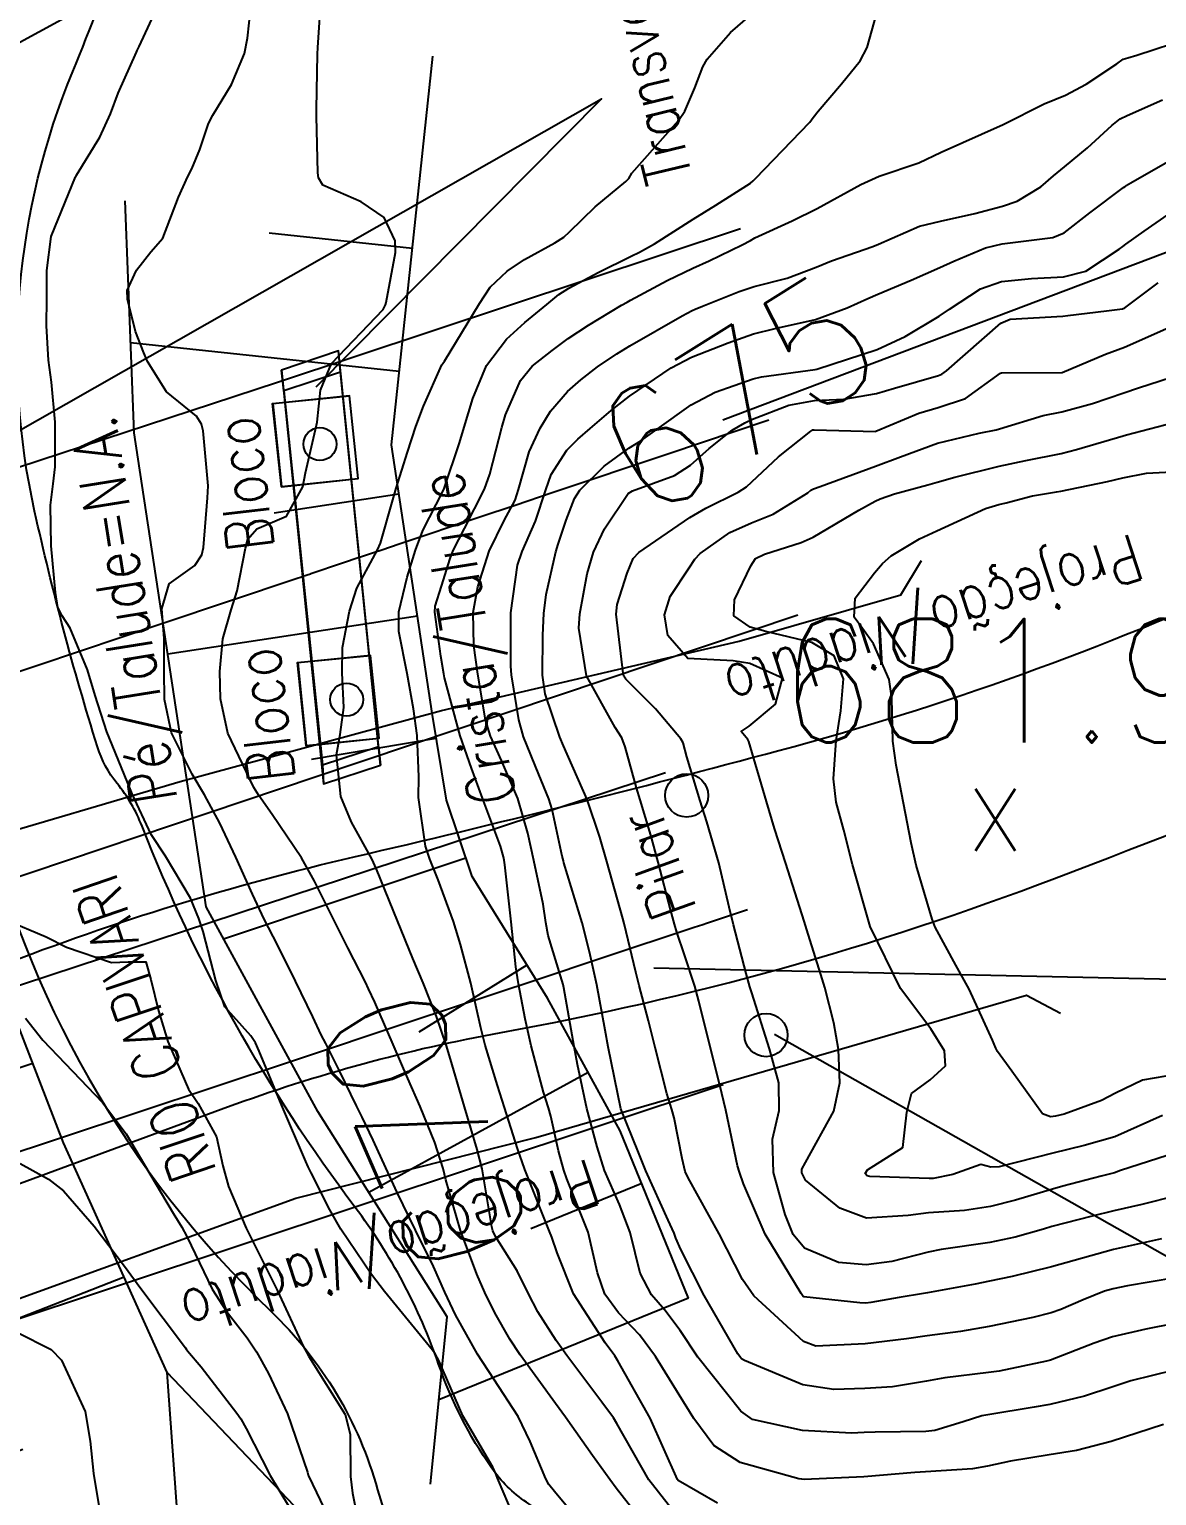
# Model space of a CAD drawing. Header units: metres. Extents: x 298520 to 308411, y 7433745 to 7450750.
# Drawn here: x 300386.67 to 300423.16, y 7445191.96 to 7445239.41 of the extents above; entities that cross this region are included whole.
import ezdxf
from ezdxf.enums import TextEntityAlignment as Align

# ---------------------------------------------------------------- set-up
doc = ezdxf.new("R2010")
doc.units = ezdxf.units.M
doc.header["$LTSCALE"] = 10
for name, pattern in [('CONTINUO', [0]), ('TRACEJADO', [8.7, 8, -0.7]), ('TRACO-PONTO', [9.4, 8, -0.7, 0, -0.7])]:
    doc.linetypes.add(name, pattern=pattern)
for name, color, linetype in [('ALINHAMENTO_SEÇÃO', 45, 'CONTINUO'), ('BLOCO', 45, 'Continuous'), ('BORDO', 45, 'CONTINUO'), ('Cotas', 45, 'Continuous'), ('Curvas de Nivel 1m', 11, 'Continuous'), ('Curvas de Nivel 5m', 15, 'Continuous'), ('H_TALUDE', 45, 'Continuous'), ('Hidrografia', 140, 'Continuous'), ('PILAR', 45, 'Continuous'), ('Pontes e viadutos', 190, 'Continuous'), ('Pontos Cotados', 45, 'Continuous'), ('TALUDE', 45, 'Continuous'), ('TEXTO', 45, 'Continuous'), ('VIADUTO', 190, 'Continuous'), ('Vias Primárias', 230, 'Continuous'), ('VIGA', 190, 'Continuous')]:
    doc.layers.add(name, color=color, linetype=linetype)
doc.styles.add('ROMANS', font='romans', dxfattribs={"height": 0.2})
doc.styles.add('Style-STANDARD', font='STANDARD.shx')

# ---------------------------------------------------------------- blocks, each defined once
blk = doc.blocks.new('ELVTXT_43')
at = {"layer": 'Pontos Cotados', "linetype": 'Continuous', "style": 'Style-STANDARD'}
for s, height, p in [('681.9', 4, (0, 4)), ('x', 3, (0, 0))]:
    blk.add_text(s, height=height, dxfattribs=at).set_placement(p, align=Align.MIDDLE_CENTER)
blk = doc.blocks.new('79399A7DFB6049C118D10C')
at = {"layer": 'H_TALUDE', "color": 32, "linetype": 'CONTINUO', "flags": 128}
for points in [[(-11.05, 38.312), (-1.903, 40.379)], [(-10.168, 34.41), (-5.636, 35.435)], [(-9.287, 30.509), (-0.177, 32.568)], [(-8.384, 26.612), (-3.804, 27.675)], [(-7.48, 22.716), (1.68, 24.841)], [(-6.339, 18.886), (-1.797, 20.41)], [(-5.067, 15.094), (4.191, 18.2)], [(-3.762, 11.313), (0.869, 13.123)], [(-2.306, 7.588), (7.146, 11.28)], [(-0.851, 3.862), (3.867, 5.705)], [(0, 0), (9.098, 0.639)]]:
    blk.add_lwpolyline(points, dxfattribs=at)
blk = doc.blocks.new('5FA3923E751E45C218D10C')
at = {"layer": 'H_TALUDE', "color": 32, "linetype": 'CONTINUO', "flags": 128}
for points in [[(-8.931, 33.962), (-13.569, 34.457)], [(-9.356, 29.984), (-18.051, 30.913)], [(-9.369, 26.016), (-13.411, 25.404)], [(-8.771, 22.061), (-16.852, 20.838)], [(-8.16, 18.108), (-12.197, 17.433)], [(-7.199, 14.238), (-15.042, 11.619)], [(-5.224, 10.776), (-8.722, 8.608)], [(-3.244, 7.302), (-10.343, 3.413)], [(-1.511, 3.703), (-5.096, 2.241)], [(0, 0), (-8.075, -3.295)]]:
    blk.add_lwpolyline(points, dxfattribs=at)

msp = doc.modelspace()

# ---------------------------------------------------------------- linework, layer by layer
at = {"layer": 'ALINHAMENTO_SEÇÃO', "color": 1, "linetype": 'TRACO-PONTO', "flags": 128}
for points in [[(300340.367, 7445203.278), (300340.866, 7445203.445), (300347.684, 7445205.72), (300349.906, 7445206.461), (300354.816, 7445208.1), (300357.841, 7445209.109), (300358.17, 7445209.219), (300358.191, 7445209.226), (300360.001, 7445209.829), (300360.036, 7445209.841), (300361.683, 7445210.39), (300364.933, 7445211.473), (300366.318, 7445211.934), (300366.89, 7445212.125), (300367.655, 7445212.38), (300368.42, 7445212.635), (300370.906, 7445213.464), (300371.671, 7445213.719), (300372.436, 7445213.974), (300372.971, 7445214.152), (300373.895, 7445214.46), (300374.165, 7445214.55), (300376.774, 7445215.422), (300377.204, 7445215.566), (300377.731, 7445215.742), (300377.741, 7445215.746), (300378.083, 7445215.861), (300378.129, 7445215.876), (300379.018, 7445216.174), (300379.027, 7445216.177), (300379.583, 7445216.364), (300379.601, 7445216.37), (300380.076, 7445216.529), (300380.513, 7445216.676), (300380.553, 7445216.689), (300381.056, 7445216.858), (300381.109, 7445216.876), (300383.123, 7445217.551), (300390.999, 7445220.193), (300395.31, 7445221.64), (300395.514, 7445221.708), (300395.528, 7445221.713), (300395.772, 7445221.795), (300395.783, 7445221.798), (300396.804, 7445222.141), (300397.35, 7445222.324), (300397.357, 7445222.326), (300397.814, 7445222.48), (300398.086, 7445222.571), (300398.641, 7445222.757), (300398.866, 7445222.833), (300401.06, 7445223.569), (300401.253, 7445223.633), (300402.393, 7445224.016), (300403.593, 7445224.418), (300407.367, 7445225.685), (300410.607, 7445226.771)], [(300338.131, 7445187.051), (300342.386, 7445188.467), (300349.222, 7445190.742), (300351.524, 7445191.508), (300355.46, 7445192.817), (300355.798, 7445192.93), (300355.85, 7445192.947), (300356.606, 7445193.199), (300356.636, 7445193.209), (300356.81, 7445193.267), (300357.37, 7445193.453), (300358.92, 7445193.969), (300363.187, 7445195.39), (300364.371, 7445195.785), (300368.11, 7445197.03), (300369.387, 7445197.455), (300369.957, 7445197.645), (300370.72, 7445197.899), (300371.484, 7445198.153), (300373.996, 7445198.99), (300374.759, 7445199.244), (300375.523, 7445199.499), (300376.145, 7445199.706), (300376.619, 7445199.864), (300378.335, 7445200.435), (300380.645, 7445201.204), (300381.002, 7445201.322), (300381.368, 7445201.444), (300381.412, 7445201.459), (300382.011, 7445201.658), (300382.055, 7445201.672), (300382.32, 7445201.76), (300387.714, 7445203.552), (300395.12, 7445206.011), (300399.03, 7445207.31), (300403.074, 7445208.653), (300405.234, 7445209.37), (300408.186, 7445210.351), (300408.472, 7445210.446), (300408.583, 7445210.482), (300409.91, 7445210.923)]]:
    msp.add_lwpolyline(points, dxfattribs=at)
at = {"layer": 'BLOCO', "color": 4, "linetype": 'CONTINUO'}
for points in [[(300394.543, 7445227.305, 670.265), (300397.031, 7445227.555, 671.259)], [(300394.839, 7445224.613, 671.248), (300394.829, 7445224.603, 670.269), (300394.543, 7445227.305, 670.265), (300394.557, 7445227.294, 671.253)], [(300394.829, 7445224.603, 670.269), (300397.314, 7445224.874, 671.248)], [(300395.35, 7445218.916, 670.252), (300397.718, 7445219.148, 671.246)], [(300395.636, 7445216.234, 671.242), (300395.628, 7445216.223, 670.259), (300395.35, 7445218.916, 670.252), (300395.361, 7445218.906, 671.247)], [(300395.628, 7445216.223, 670.259), (300397.993, 7445216.476, 671.242)]]:
    msp.add_polyline3d(points, dxfattribs=at)
for points in [[(300394.557, 7445227.294, 671.253), (300394.839, 7445224.613, 671.248), (300397.314, 7445224.874, 671.248), (300397.031, 7445227.555, 671.259)], [(300395.636, 7445216.234, 671.242), (300397.993, 7445216.476, 671.242), (300397.718, 7445219.148, 671.246), (300395.361, 7445218.906, 671.247)]]:
    msp.add_polyline3d(points, close=True, dxfattribs=at)
at = {"layer": 'BORDO', "color": 3, "linetype": 'CONTINUO'}
msp.add_polyline3d([(300398.046, 7445188.688, 668.532), (300391.129, 7445195.949, 668.228), (300387.783, 7445203.374, 668.101), (300384.361, 7445212.21, 668.062), (300382.72, 7445219.293, 667.868), (300381.985, 7445221.773, 667.972), (300379.935, 7445231.828, 667.652)], dxfattribs=at)
at = {"layer": 'Curvas de Nivel 1m', "flags": 128}
for points, elevation in [([(300402.371, 7445191.23), (300401.824, 7445192.528), (300401.786, 7445192.64), (300401.676, 7445192.884), (300400.703, 7445194.54), (300399.93, 7445196.337), (300399.811, 7445196.549), (300399.724, 7445196.672), (300398.17, 7445198.566), (300397.751, 7445199.116), (300396.751, 7445200.585), (300396.395, 7445201.206), (300395.791, 7445202.409), (300395.698, 7445202.601), (300395.619, 7445202.777), (300394.831, 7445204.61), (300394.116, 7445206.34), (300393.994, 7445206.618), (300393.845, 7445206.836), (300392.998, 7445207.776), (300392.707, 7445208.632), (300392.304, 7445210.211), (300392.159, 7445210.637), (300391.893, 7445211.299), (300391.083, 7445212.652), (300390.619, 7445213.359), (300389.998, 7445214.669), (300389.935, 7445214.83), (300389.186, 7445216.678), (300388.802, 7445217.855), (300388.554, 7445218.684), (300387.996, 7445220.03), (300387.74, 7445220.434), (300387.593, 7445220.696), (300387.52, 7445221.188), (300387.385, 7445222.7), (300387.361, 7445224.015), (300387.443, 7445224.699), (300387.504, 7445225.256), (300387.51, 7445226.699), (300387.39, 7445227.995), (300387.296, 7445228.702), (300387.226, 7445229.815), (300387.243, 7445230.703), (300387.236, 7445231.604), (300387.376, 7445232.702), (300388.172, 7445234.639), (300388.193, 7445234.67), (300388.204, 7445234.69), (300388.957, 7445235.917), (300389.296, 7445236.679), (300389.544, 7445237.342), (300390.142, 7445238.671), (300390.168, 7445238.726), (300390.225, 7445238.859), (300391.063, 7445240.658)], 668), ([(300405.008, 7445190.486), (300403.669, 7445192.094), (300403.49, 7445192.321), (300403.393, 7445192.504), (300402.884, 7445193.711), (300402.492, 7445194.518), (300401.711, 7445195.725), (300401.176, 7445196.535), (300400.466, 7445197.813), (300400.121, 7445198.546), (300399.755, 7445199.377), (300399.167, 7445200.556), (300398.572, 7445201.775), (300398.207, 7445202.566), (300397.802, 7445203.461), (300397.441, 7445204.207), (300397.261, 7445204.578), (300396.708, 7445205.709), (300396.264, 7445206.594), (300396.123, 7445206.873), (300395.851, 7445207.452), (300395.292, 7445208.606), (300394.702, 7445209.784), (300394.272, 7445210.616), (300393.895, 7445211.42), (300393.36, 7445212.626), (300392.836, 7445213.719), (300392.343, 7445214.636), (300391.943, 7445215.309), (300391.27, 7445216.65), (300391.044, 7445217.724), (300391.04, 7445218.654), (300391.037, 7445219.698), (300390.959, 7445220.656), (300391.199, 7445221.469), (300392.024, 7445222.064), (300392.259, 7445222.408), (300392.307, 7445222.637), (300392.441, 7445224.244), (300392.466, 7445224.636), (300392.298, 7445226.419), (300392.245, 7445226.638), (300392.085, 7445226.889), (300391.116, 7445227.677), (300390.498, 7445228.664), (300390.379, 7445228.939), (300390.113, 7445229.634), (300389.845, 7445230.673), (300389.844, 7445230.956), (300390.137, 7445231.613), (300390.603, 7445232.207), (300390.989, 7445232.657), (300391.497, 7445233.981), (300391.798, 7445234.646), (300391.927, 7445234.894), (300392.186, 7445235.519), (300392.473, 7445236.363), (300392.611, 7445236.636), (300393.214, 7445237.628), (300393.633, 7445238.626), (300393.729, 7445239.124), (300393.892, 7445240.624)], 669), ([(300408.943, 7445191.718), (300407.673, 7445192.451), (300407.654, 7445192.479), (300406.76, 7445194.469), (300405.721, 7445196.324), (300405.617, 7445196.481), (300405.308, 7445196.903), (300404.289, 7445198.495), (300403.756, 7445199.814), (300403.583, 7445200.324), (300403.511, 7445200.504), (300403.336, 7445200.94), (300402.704, 7445202.516), (300402.473, 7445203.193), (300402.053, 7445204.526), (300401.823, 7445205.234), (300401.426, 7445206.534), (300401.28, 7445207.104), (300400.965, 7445208.539), (300400.623, 7445209.795), (300400.397, 7445210.545), (300399.903, 7445211.889), (300399.636, 7445212.553), (300399.492, 7445212.98), (300399.271, 7445214.557), (300399.282, 7445215.218), (300399.227, 7445216.557), (300399.109, 7445217.421), (300398.896, 7445218.561), (300398.636, 7445219.924), (300398.635, 7445220.564), (300398.902, 7445221.679), (300399.175, 7445222.559), (300399.403, 7445223.193), (300400.052, 7445224.452), (300400.099, 7445224.549), (300400.59, 7445226.027), (300400.744, 7445226.54), (300401.022, 7445227.466), (300401.473, 7445228.529), (300402.112, 7445229.387), (300402.713, 7445229.918), (300403.426, 7445230.507), (300403.805, 7445230.826), (300404.131, 7445231.036), (300405.083, 7445231.546), (300406.147, 7445232.065), (300406.424, 7445232.201), (300406.905, 7445232.469), (300408.161, 7445233.271), (300408.885, 7445233.724), (300410.013, 7445234.432), (300410.101, 7445234.503), (300410.174, 7445234.579), (300411.932, 7445236.404), (300412.045, 7445236.552), (300412.198, 7445236.76), (300412.962, 7445237.642), (300413.561, 7445238.387), (300413.79, 7445238.822), (300414.218, 7445240.38)], 672), ([(300407.661, 7445191.28), (300406.727, 7445192.469), (300405.691, 7445194.3), (300405.583, 7445194.481), (300405.2, 7445194.985), (300404.064, 7445196.497), (300403.728, 7445196.981), (300403.134, 7445197.906), (300402.815, 7445198.514), (300402.461, 7445199.23), (300401.761, 7445200.348), (300401.674, 7445200.531), (300401.637, 7445200.659), (300401.325, 7445202.535), (300401.17, 7445203.166), (300400.759, 7445204.541), (300400.3, 7445206.082), (300400.16, 7445206.547), (300399.852, 7445207.466), (300399.419, 7445208.554), (300399.084, 7445209.345), (300398.587, 7445210.563), (300397.908, 7445212.229), (300397.754, 7445212.572), (300397.102, 7445213.759), (300396.749, 7445214.588), (300396.613, 7445215.93), (300396.735, 7445216.588), (300396.849, 7445217.464), (300396.802, 7445218.588), (300396.812, 7445219.409), (300397.031, 7445220.585), (300397.274, 7445221.321), (300397.946, 7445222.571), (300398.035, 7445222.787), (300398.435, 7445224.18), (300398.548, 7445224.565), (300398.909, 7445225.723), (300399.182, 7445226.559), (300399.428, 7445227.219), (300400.024, 7445228.551), (300400.054, 7445228.6), (300400.104, 7445228.677), (300401.241, 7445230.533), (300401.592, 7445231.068), (300402.139, 7445231.582), (300402.697, 7445231.962), (300403.678, 7445232.505), (300403.975, 7445232.681), (300404.157, 7445232.862), (300404.986, 7445233.67), (300405.979, 7445234.482), (300406.071, 7445234.584), (300406.176, 7445234.754), (300407.687, 7445236.458), (300407.892, 7445236.76), (300408.209, 7445237.519), (300408.473, 7445238.193), (300408.614, 7445238.446), (300409.365, 7445239.305), (300410.239, 7445240.066)], 671), ([(300423.376, 7445194.265), (300421.687, 7445193.708), (300420.561, 7445193.425), (300419.683, 7445193.282), (300418.429, 7445193.078), (300417.679, 7445192.913), (300417.193, 7445192.829), (300415.677, 7445192.733), (300415.329, 7445192.711), (300413.675, 7445192.566), (300411.748, 7445192.483), (300411.674, 7445192.491), (300411.579, 7445192.506), (300409.679, 7445193.029), (300408.827, 7445193.585), (300408.181, 7445194.453), (300407.704, 7445195.226), (300406.937, 7445196.462), (300406.42, 7445197.16), (300405.737, 7445197.875), (300405.295, 7445198.484), (300405.061, 7445199.176), (300404.76, 7445200.49), (300404.073, 7445202.213), (300403.966, 7445202.498), (300403.799, 7445203.122), (300403.548, 7445204.242), (300403.471, 7445204.505), (300403.316, 7445205.012), (300402.913, 7445206.514), (300402.722, 7445207.388), (300402.509, 7445208.52), (300402.421, 7445209.074), (300402.265, 7445210.524), (300402.064, 7445212.375), (300402.036, 7445212.528), (300402.014, 7445212.629), (300401.917, 7445212.975), (300401.344, 7445214.536), (300400.985, 7445215.502), (300400.616, 7445216.543), (300400.106, 7445218.425), (300400.084, 7445218.549), (300399.989, 7445219.128), (300399.791, 7445220.552), (300399.81, 7445220.748), (300400.016, 7445221.39), (300400.288, 7445222.289), (300400.388, 7445222.545), (300400.76, 7445223.259), (300401.402, 7445224.53), (300401.576, 7445225.011), (300401.962, 7445226.522), (300402.087, 7445226.934), (300402.566, 7445228.047), (300402.945, 7445228.512), (300403.594, 7445229.019), (300404.112, 7445229.402), (300404.771, 7445229.839), (300405.839, 7445230.483), (300406.02, 7445230.585), (300406.125, 7445230.643), (300407.319, 7445231.279), (300408.141, 7445231.678), (300408.673, 7445231.917), (300409.745, 7445232.434), (300410.007, 7445232.579), (300410.155, 7445232.659), (300411.363, 7445233.216), (300412.165, 7445233.613), (300413.578, 7445234.389), (300414.176, 7445234.657), (300415.459, 7445235.088), (300416.184, 7445235.43), (300418.193, 7445236.33), (300419.518, 7445237.003), (300420.207, 7445237.278), (300420.879, 7445237.637), (300421.868, 7445238.294), (300422.077, 7445238.439), (300422.225, 7445238.492), (300422.518, 7445238.577), (300424.232, 7445239.137)], 673), ([(300423.719, 7445196.021), (300422.324, 7445195.671), (300421.711, 7445195.472), (300420.824, 7445195.181), (300419.702, 7445194.913), (300419.196, 7445194.822), (300417.696, 7445194.577), (300417.5, 7445194.538), (300416.89, 7445194.348), (300415.976, 7445194.072), (300415.69, 7445194.037), (300414.048, 7445194.018), (300413.689, 7445194.006), (300413.286, 7445193.983), (300411.69, 7445194.069), (300410.081, 7445194.426), (300409.697, 7445194.69), (300408.311, 7445196.444), (300407.731, 7445197.303), (300407.243, 7445197.962), (300406.804, 7445198.464), (300406.443, 7445199.163), (300406.118, 7445200.475), (300405.776, 7445201.385), (300405.292, 7445202.485), (300405.045, 7445203.243), (300404.72, 7445204.491), (300404.418, 7445205.911), (300404.31, 7445206.495), (300403.971, 7445208.39), (300403.949, 7445208.499), (300403.866, 7445208.782), (300403.46, 7445210.087), (300403.39, 7445210.507), (300403.3, 7445211.101), (300402.997, 7445212.514), (300402.804, 7445213.399), (300402.479, 7445214.522), (300401.951, 7445215.747), (300401.596, 7445216.534), (300401.44, 7445217.063), (300401.192, 7445218.538), (300401.058, 7445219.473), (300401.041, 7445220.54), (300401.185, 7445221.369), (300401.554, 7445222.527), (300402.043, 7445223.515), (300402.395, 7445224.171), (300402.508, 7445224.515), (300402.847, 7445225.737), (300403.204, 7445226.509), (300403.544, 7445227.05), (300404.095, 7445227.685), (300404.523, 7445228.071), (300405.063, 7445228.49), (300405.681, 7445228.91), (300406.11, 7445229.17), (300407.799, 7445230.134), (300408.121, 7445230.308), (300408.217, 7445230.354), (300408.454, 7445230.447), (300409.644, 7445230.921), (300410.133, 7445231.084), (300411.195, 7445231.362), (300412.142, 7445231.714), (300412.631, 7445231.917), (300413.976, 7445232.383), (300414.154, 7445232.454), (300415.485, 7445233.041), (300416.161, 7445233.201), (300417.269, 7445233.448), (300418.167, 7445233.689), (300418.646, 7445233.847), (300419.412, 7445234.318), (300419.819, 7445234.671), (300420.179, 7445234.956), (300420.917, 7445235.571), (300421.708, 7445236.295), (300421.978, 7445236.511), (300422.198, 7445236.623), (300423.347, 7445237.132)], 674), ([(300423.75, 7445199.004), (300422.21, 7445198.746), (300421.747, 7445198.655), (300421.465, 7445198.573), (300420.781, 7445198.3), (300420.059, 7445197.987), (300419.739, 7445197.872), (300419.146, 7445197.728), (300417.734, 7445197.435), (300416.81, 7445197.271), (300415.731, 7445197.13), (300415.057, 7445197.039), (300413.728, 7445196.878), (300412.123, 7445196.8), (300411.728, 7445196.946), (300410.119, 7445198.426), (300409.748, 7445198.954), (300408.996, 7445200.438), (300407.996, 7445202.242), (300407.9, 7445202.449), (300407.797, 7445202.87), (300407.54, 7445204.184), (300407.464, 7445204.455), (300407.303, 7445204.976), (300406.924, 7445206.464), (300406.711, 7445207.327), (300406.408, 7445208.472), (300406.296, 7445208.902), (300405.924, 7445210.479), (300405.885, 7445210.638), (300405.363, 7445212.485), (300405.138, 7445213.27), (300404.723, 7445214.492), (300403.959, 7445216.229), (300403.847, 7445216.502), (300403.369, 7445217.902), (300403.285, 7445218.51), (300403.294, 7445219.809), (300403.323, 7445220.51), (300403.401, 7445221.118), (300403.715, 7445222.503), (300403.788, 7445222.75), (300404.043, 7445223.53), (300404.316, 7445224.232), (300404.492, 7445224.496), (300405.274, 7445225.279), (300406.074, 7445225.856), (300406.462, 7445226.09), (300406.989, 7445226.466), (300408.091, 7445227.264), (300408.868, 7445227.665), (300410.098, 7445228.097), (300410.365, 7445228.162), (300412.103, 7445228.4), (300412.155, 7445228.409), (300414.11, 7445229.053), (300415.019, 7445229.466), (300416.121, 7445230.126), (300416.449, 7445230.355), (300417.46, 7445231.013), (300418.137, 7445231.254), (300419.107, 7445231.352), (300420.139, 7445231.403), (300420.863, 7445231.582), (300421.938, 7445232.292), (300422.058, 7445232.387), (300422.155, 7445232.46), (300422.753, 7445232.875), (300424.169, 7445233.858)], 676), ([(300423.318, 7445200.267), (300421.759, 7445199.925), (300420.485, 7445199.573), (300419.753, 7445199.362), (300418.477, 7445199.056), (300417.748, 7445198.896), (300417.284, 7445198.808), (300415.745, 7445198.525), (300415.607, 7445198.499), (300414.826, 7445198.369), (300413.904, 7445198.216), (300413.741, 7445198.194), (300413.553, 7445198.195), (300411.743, 7445198.392), (300411.715, 7445198.41), (300411.653, 7445198.501), (300410.486, 7445200.423), (300409.787, 7445202.053), (300409.655, 7445202.431), (300409.589, 7445202.638), (300409.209, 7445204.436), (300409.016, 7445205.247), (300408.713, 7445206.441), (300408.343, 7445207.961), (300408.208, 7445208.447), (300407.873, 7445209.461), (300407.624, 7445210.197), (300407.549, 7445210.455), (300407.418, 7445210.929), (300407.027, 7445212.463), (300406.788, 7445213.334), (300406.437, 7445214.472), (300406.325, 7445214.861), (300405.959, 7445216.193), (300405.853, 7445216.481), (300405.628, 7445216.822), (300404.703, 7445218.493), (300404.46, 7445220.033), (300404.494, 7445220.495), (300404.722, 7445221.793), (300404.933, 7445222.491), (300405.284, 7445223.244), (300406.052, 7445224.391), (300406.188, 7445224.478), (300407.55, 7445224.968), (300408.066, 7445225.304), (300408.671, 7445225.847), (300409.415, 7445226.437), (300409.831, 7445226.678), (300410.078, 7445226.795), (300411.253, 7445227.251), (300412.088, 7445227.394), (300413.038, 7445227.446), (300414.092, 7445227.622), (300414.673, 7445227.796), (300416.101, 7445228.208), (300416.208, 7445228.251), (300416.355, 7445228.356), (300418.119, 7445229.897), (300418.42, 7445230.027), (300420.121, 7445230.127), (300420.284, 7445230.146), (300421.532, 7445230.296), (300422.053, 7445230.362), (300422.124, 7445230.393), (300423.207, 7445231.203)], 677), ([(300423.784, 7445201.659), (300422.674, 7445201.382), (300421.776, 7445201.173), (300421.068, 7445201.002), (300419.768, 7445200.668), (300419.492, 7445200.589), (300418.574, 7445200.328), (300417.761, 7445200.147), (300416.183, 7445199.931), (300415.758, 7445199.844), (300414.591, 7445199.536), (300413.753, 7445199.425), (300412.865, 7445199.504), (300411.759, 7445199.971), (300411.393, 7445200.414), (300411.13, 7445201.059), (300410.76, 7445202.42), (300410.728, 7445203.496), (300410.939, 7445204.419), (300410.925, 7445205.32), (300410.625, 7445206.422), (300410.054, 7445208.235), (300409.987, 7445208.429), (300409.867, 7445208.859), (300409.463, 7445210.434), (300409.325, 7445211.002), (300408.984, 7445212.439), (300408.601, 7445213.768), (300408.388, 7445214.445), (300407.954, 7445215.866), (300407.828, 7445216.319), (300407.757, 7445216.453), (300406.933, 7445217.426), (300405.982, 7445218.379), (300405.914, 7445218.481), (300405.889, 7445218.576), (300405.664, 7445220.483), (300405.692, 7445220.799), (300406.023, 7445221.809), (300406.22, 7445222.287), (300406.395, 7445222.475), (300408.045, 7445223.615), (300408.572, 7445223.92), (300409.612, 7445224.434), (300409.884, 7445224.603), (300410.056, 7445224.762), (300410.913, 7445225.573), (300411.963, 7445226.411), (300412.034, 7445226.45), (300412.074, 7445226.454), (300414.053, 7445226.4), (300414.073, 7445226.406), (300415.457, 7445226.991), (300416.085, 7445227.169), (300416.97, 7445227.466), (300418.102, 7445228.283), (300418.135, 7445228.297), (300420.103, 7445228.31), (300421.506, 7445228.899), (300422.111, 7445229.127), (300423.653, 7445229.802)], 678), ([(300423.801, 7445203.06), (300421.987, 7445202.479), (300421.794, 7445202.406), (300421.704, 7445202.381), (300421.36, 7445202.294), (300420.122, 7445201.973), (300419.786, 7445201.878), (300418.586, 7445201.523), (300417.778, 7445201.319), (300416.935, 7445201.189), (300415.774, 7445201.107), (300415.112, 7445201.028), (300413.771, 7445200.935), (300412.908, 7445201.261), (300411.789, 7445202.169), (300411.678, 7445202.411), (300411.675, 7445202.53), (300411.796, 7445202.743), (300412.711, 7445204.397), (300412.903, 7445205.317), (300412.863, 7445206.395), (300412.714, 7445207.259), (300412.415, 7445208.402), (300412.292, 7445208.828), (300411.88, 7445210.131), (300411.791, 7445210.411), (300411.747, 7445210.55), (300411.158, 7445212.418), (300410.794, 7445213.551), (300410.529, 7445214.424), (300409.962, 7445216.362), (300409.922, 7445216.43), (300409.708, 7445216.69), (300409.967, 7445216.864), (300410.825, 7445217.571), (300411.048, 7445218.419), (300409.987, 7445218.884), (300409.452, 7445218.972), (300407.989, 7445219.047), (300407.335, 7445219.799), (300407.226, 7445220.462), (300407.415, 7445221.056), (300408.026, 7445221.988), (300408.214, 7445222.265), (300408.383, 7445222.446), (300409.345, 7445223.132), (300410.043, 7445223.442), (300410.743, 7445223.726), (300411.863, 7445224.412), (300411.969, 7445224.496), (300412.054, 7445224.544), (300412.263, 7445224.615), (300414.062, 7445225.272), (300414.865, 7445225.572), (300416.069, 7445226.013), (300417.413, 7445226.34), (300417.958, 7445226.448), (300418.075, 7445226.482), (300419.484, 7445226.914), (300420.084, 7445227.037), (300421.084, 7445227.304), (300422.093, 7445227.648), (300422.573, 7445227.805), (300423.969, 7445228.262)], 679), ([(300423.833, 7445205.597), (300422.7, 7445205.407), (300421.823, 7445204.982), (300421.371, 7445204.743), (300420.16, 7445204.307), (300419.878, 7445204.243), (300419.812, 7445204.226), (300419.719, 7445204.218), (300419.463, 7445204.315), (300418.466, 7445205.698), (300418.01, 7445206.337), (300417.95, 7445206.445), (300417.847, 7445206.7), (300417.084, 7445208.348), (300416.653, 7445209.13), (300415.991, 7445210.358), (300415.887, 7445210.62), (300415.373, 7445212.365), (300415.208, 7445213.08), (300414.962, 7445214.37), (300414.729, 7445215.594), (300414.618, 7445216.373), (300414.589, 7445217.762), (300414.5, 7445218.375), (300413.994, 7445219.53), (300413.635, 7445220.021), (300413.362, 7445220.39), (300413.396, 7445221.005), (300414.025, 7445221.823), (300414.282, 7445222.124), (300414.563, 7445222.375), (300415.486, 7445222.918), (300416.041, 7445223.185), (300417.615, 7445223.903), (300418.05, 7445224.037), (300418.29, 7445224.088), (300419.135, 7445224.319), (300419.92, 7445224.446), (300420.054, 7445224.467), (300421.571, 7445224.781), (300422.059, 7445224.899), (300422.829, 7445225.047), (300424.061, 7445225.108)], 681), ([(300385.891, 7445210.599), (300387.216, 7445210.04), (300387.873, 7445209.709), (300389.333, 7445209.211), (300389.869, 7445209.235), (300390.446, 7445209.239), (300390.607, 7445208.659), (300390.852, 7445207.654), (300391.16, 7445206.657), (300391.82, 7445205.109), (300392.135, 7445204.645), (300392.733, 7445203.567), (300392.937, 7445202.633), (300393.119, 7445201.963), (300393.695, 7445200.621), (300393.771, 7445200.46), (300394.692, 7445198.611), (300395.545, 7445196.781), (300395.64, 7445196.601), (300395.721, 7445196.468), (300396.898, 7445194.582), (300397.054, 7445193.946), (300397.065, 7445192.579), (300397.13, 7445192.041), (300397.42, 7445190.573)], 668), ([(300386.552, 7445207.412), (300387.107, 7445206.701), (300387.832, 7445205.943), (300389.044, 7445204.678), (300389.803, 7445203.67), (300390.4, 7445202.664), (300391.329, 7445201.103), (300391.605, 7445200.652), (300391.768, 7445200.341), (300392.594, 7445198.637), (300393.046, 7445197.94), (300393.727, 7445197.067), (300394.022, 7445196.617), (300394.416, 7445195.909), (300395.026, 7445194.607), (300395.674, 7445192.717), (300395.696, 7445192.622), (300395.709, 7445192.599), (300396.347, 7445191.277)], 669), ([(300386.27, 7445197.253), (300387.377, 7445196.695), (300387.718, 7445196.348), (300388.476, 7445194.682), (300388.644, 7445193.719), (300388.751, 7445192.679), (300388.967, 7445191.369)], 671)]:
    msp.add_lwpolyline(points, dxfattribs=dict(at, elevation=elevation))
at = {"layer": 'Curvas de Nivel 5m', "flags": 128}
for points, elevation in [([(300407.021, 7445190.466), (300405.67, 7445192.199), (300405.458, 7445192.482), (300404.904, 7445193.264), (300404.029, 7445194.497), (300403.7, 7445194.944), (300402.562, 7445196.517), (300402.228, 7445197.023), (300401.736, 7445197.875), (300401.41, 7445198.533), (300401.158, 7445199.13), (300400.632, 7445200.541), (300400.157, 7445202.177), (300400.065, 7445202.547), (300399.801, 7445203.388), (300399.323, 7445204.555), (300398.924, 7445205.461), (300398.449, 7445206.564), (300397.857, 7445207.929), (300397.651, 7445208.363), (300397.548, 7445208.575), (300396.982, 7445209.692), (300396.531, 7445210.59), (300395.902, 7445211.85), (300395.476, 7445212.604), (300394.534, 7445214.006), (300394.101, 7445214.618), (300393.937, 7445214.873), (300393.099, 7445216.629), (300392.864, 7445217.741), (300392.835, 7445218.631), (300392.938, 7445219.686), (300393.207, 7445220.628), (300393.399, 7445221.239), (300393.673, 7445222.624), (300393.747, 7445222.911), (300394.039, 7445223.243), (300394.994, 7445223.66), (300395.522, 7445224.605), (300395.606, 7445225.058), (300395.969, 7445226.601), (300395.986, 7445226.699), (300396.094, 7445227.732), (300396.451, 7445228.595), (300398.121, 7445230.343), (300398.195, 7445230.497), (300398.22, 7445230.569), (300398.525, 7445232.188), (300398.516, 7445232.566), (300398.16, 7445233.316), (300397.414, 7445233.829), (300396.171, 7445234.362), (300396.034, 7445234.601), (300396.008, 7445234.769), (300395.969, 7445236.602), (300395.971, 7445236.828), (300396.004, 7445238.602), (300396.009, 7445238.818), (300396.128, 7445240.601)], 670), ([(300423.736, 7445197.534), (300422.802, 7445197.343), (300421.731, 7445197.096), (300421.132, 7445196.893), (300419.723, 7445196.347), (300419.594, 7445196.312), (300418.059, 7445195.993), (300417.717, 7445195.945), (300416.298, 7445195.771), (300415.712, 7445195.66), (300414.603, 7445195.478), (300413.709, 7445195.426), (300412.706, 7445195.397), (300411.71, 7445195.542), (300409.814, 7445196.336), (300409.722, 7445196.388), (300409.685, 7445196.43), (300409.607, 7445196.548), (300408.511, 7445198.442), (300407.758, 7445199.924), (300407.6, 7445200.291), (300407.538, 7445200.453), (300407.349, 7445200.876), (300406.62, 7445202.468), (300406.39, 7445203.062), (300405.813, 7445204.48), (300405.408, 7445206.484), (300405.313, 7445207.021), (300405.043, 7445208.488), (300404.805, 7445209.559), (300404.568, 7445210.493), (300403.973, 7445212.439), (300403.955, 7445212.5), (300403.914, 7445212.654), (300403.594, 7445214.169), (300403.488, 7445214.507), (300403.162, 7445215.294), (300402.668, 7445216.519), (300402.514, 7445217.067), (300402.282, 7445218.526), (300402.258, 7445218.799), (300402.259, 7445220.526), (300402.471, 7445222.071), (300402.619, 7445222.514), (300403.058, 7445223.494), (300403.385, 7445224.507), (300403.561, 7445225.004), (300404.072, 7445225.788), (300404.425, 7445226.15), (300404.819, 7445226.493), (300405.498, 7445227.077), (300406.094, 7445227.541), (300407.447, 7445228.46), (300408.106, 7445228.802), (300409.286, 7445229.264), (300410.114, 7445229.551), (300410.814, 7445229.725), (300412.119, 7445230.015), (300413.14, 7445230.395), (300413.807, 7445230.705), (300414.13, 7445230.845), (300415.213, 7445231.293), (300416.143, 7445231.702), (300416.591, 7445231.909), (300417.618, 7445232.338), (300418.154, 7445232.469), (300419.794, 7445232.676), (300420.158, 7445232.822), (300420.994, 7445233.472), (300422.088, 7445234.291), (300422.136, 7445234.327), (300422.174, 7445234.356), (300422.326, 7445234.439), (300424.185, 7445235.509)], 675), ([(300423.346, 7445204.267), (300421.806, 7445203.576), (300420.808, 7445203.294), (300419.8, 7445203.048), (300418.057, 7445202.597), (300417.795, 7445202.595), (300417.464, 7445202.676), (300416.561, 7445202.352), (300415.924, 7445202.225), (300415.791, 7445202.219), (300413.878, 7445202.292), (300413.792, 7445202.307), (300413.728, 7445202.381), (300413.794, 7445202.502), (300414.947, 7445203.223), (300415.074, 7445204.367), (300415.218, 7445204.97), (300415.829, 7445205.414), (300416.321, 7445205.87), (300416.287, 7445206.356), (300415.85, 7445207.068), (300414.869, 7445208.37), (300413.883, 7445210.38), (300413.308, 7445212.389), (300413.028, 7445213.498), (300412.78, 7445214.397), (300412.696, 7445215.151), (300412.79, 7445216.398), (300412.936, 7445217.359), (300413.025, 7445218.394), (300412.725, 7445219.133), (300411.995, 7445219.571), (300410.504, 7445219.919), (300409.999, 7445220.065), (300409.477, 7445220.435), (300409.499, 7445220.946), (300410.027, 7445222.049), (300410.169, 7445222.29), (300410.466, 7445222.426), (300411.649, 7445222.802), (300412.039, 7445222.979), (300413.513, 7445223.853), (300414.051, 7445224.146), (300414.212, 7445224.218), (300414.674, 7445224.374), (300415.751, 7445224.668), (300416.057, 7445224.755), (300416.624, 7445224.917), (300418.062, 7445225.279), (300418.924, 7445225.462), (300420.067, 7445225.686), (300420.559, 7445225.814), (300422.073, 7445226.259), (300422.181, 7445226.288), (300423.669, 7445226.676)], 680), ([(300386.377, 7445202.711), (300387.298, 7445202.207), (300387.784, 7445201.824), (300388.767, 7445200.68), (300389.754, 7445199.39), (300390.286, 7445198.665), (300391.724, 7445196.741), (300391.762, 7445196.688), (300391.796, 7445196.649), (300392.229, 7445196.128), (300393.387, 7445194.625), (300393.513, 7445194.444), (300393.688, 7445194.129), (300394.464, 7445192.612), (300395.653, 7445190.644)], 670)]:
    msp.add_lwpolyline(points, dxfattribs=dict(at, elevation=elevation))
at = {"layer": 'Hidrografia'}
for points in [[(300393.948, 7445355.241, 0.26058), (300391.701, 7445336.385, -0.15606), (300392.712, 7445324.019, 0.053934), (300392.167, 7445319.516, -0.131878), (300388.926, 7445308.019, 0.035504), (300382.218, 7445294.683, 0.188354), (300381.77, 7445274.998, -0.012859), (300385.237, 7445264.671), (300385.458, 7445262.535, -0.057221), (300385.336, 7445251.837, -0.075003), (300383.186, 7445244.231, -0.061985), (300381.39, 7445241.294, 0.316983), (300381.083, 7445236.086, -0.129072), (300382.817, 7445230.449, -0.015126), (300382.895, 7445223.588, 0.097534), (300383.763, 7445218.694, -0.035127), (300385.096, 7445214.38, 0.145512), (300394.479, 7445197.938, -0.134882), (300397.944, 7445192.149, 0.122045), (300400.506, 7445187.615, -0.069958), (300403.127, 7445183.923, 0.084484), (300408.852, 7445176.332, -0.179556), (300413.032, 7445167.886, 0.079237)], [(300420.337, 7445165.666, 0.138244), (300416.683, 7445173.592, 0.019059), (300410.737, 7445180.041, -0.09112), (300406.665, 7445185.979, 0.019517), (300405.071, 7445189.207, 0.12074), (300402.764, 7445191.745, -0.092319), (300401.632, 7445192.858, -0.069343), (300399.919, 7445196.218, 0.078514), (300397.216, 7445201.29, -0.068449), (300390.32, 7445213.628, 0.077652), (300389.516, 7445215.006, -0.095495), (300388.877, 7445216.196, -0.020806), (300386.845, 7445223.816, -0.15392), (300388.079, 7445238.047, 0.028787), (300391.057, 7445246.616, 0.111651), (300391.747, 7445259.288), (300391.275, 7445262.074, 0.124988), (300390.424, 7445264.316, -0.160921), (300385.03, 7445282.236, -0.078019)]]:
    msp.add_lwpolyline(points, format="xyb", dxfattribs=at)
at = {"layer": 'PILAR', "linetype": 'CONTINUO'}
for centre, radius in [((300396.076, 7445225.987), 0.533), ((300396.943, 7445217.719), 0.533), ((300407.946, 7445214.619), 0.7), ((300410.514, 7445206.865), 0.7)]:
    msp.add_circle(centre, radius, dxfattribs=at)
at = {"layer": 'Pontes e viadutos'}
for points in [[(300317.477, 7445190.065), (300319.035, 7445189.47), (300332.588, 7445195.387), (300346.581, 7445199.911), (300371.73, 7445208.085), (300384.738, 7445213.065), (300391.555, 7445215.067), (300400.013, 7445217.371), (300409.647, 7445219.613), (300414.878, 7445221.115), (300415.546, 7445222.219)], [(300323.54, 7445175.317), (300324.069, 7445176.904), (300333.859, 7445180.954), (300346.406, 7445185.077), (300380.711, 7445196.297), (300395.303, 7445201.591), (300403.067, 7445203.552), (300418.94, 7445208.155), (300420.047, 7445207.578)]]:
    msp.add_lwpolyline(points, dxfattribs=at)
at = {"layer": 'TALUDE', "linetype": 'CONTINUO'}
msp.add_line((300391.877, 7445185.862, 670.025), (300391.129, 7445195.949, 668.228), dxfattribs=at)
for points in [[(300408.003, 7445198.354, 670.984), (300405.796, 7445203.761, 671.917), (300403.443, 7445208.058, 672.172), (300401.003, 7445211.995, 672.092), (300400.176, 7445214.471, 672.11), (300399.707, 7445217.277, 672.186), (300398.393, 7445225.96, 672.131), (300399.737, 7445238.542, 672.469)], [(300399.657, 7445192.33, 668.552), (300400.196, 7445197.75, 667.849), (300396.005, 7445204.388, 667.544), (300392.391, 7445211.018, 667.46), (300390.064, 7445226.349, 667.685), (300389.775, 7445233.864, 667.647)]]:
    msp.add_polyline3d(points, dxfattribs=at)
at = {"layer": 'TEXTO', "linetype": 'CONTINUO'}
for p, q in [((300409.116, 7445226.772), (300607.66, 7445301.812)), ((300406.886, 7445209.045), (300633.457, 7445204.031)), ((300410.792, 7445206.898), (300444.575, 7445187.739))]:
    msp.add_line(p, q, dxfattribs=at)
for points in [[(300581.258, 7445345.191, 0), (300373.415, 7445231.929, 0)], [(300378.729, 7445222.093, 0), (300405.187, 7445237.166, 0), (300395.94, 7445227.831, 0)]]:
    msp.add_polyline3d(points, dxfattribs=at)
at = {"layer": 'VIADUTO', "linetype": 'TRACEJADO', "flags": 128}
for points in [[(300339.495, 7445209.611), (300356.573, 7445215.322), (300376.523, 7445222.02), (300394.7, 7445227.995), (300409.685, 7445232.967)], [(300341.24, 7445196.945), (300359.106, 7445202.908), (300377.879, 7445209.165), (300395.927, 7445215.219), (300411.545, 7445220.459)], [(300337.346, 7445192.188), (300355.37, 7445198.136), (300379.584, 7445206.254), (300407.262, 7445215.36)], [(300338.917, 7445181.914), (300359.388, 7445188.726), (300381.704, 7445196.158), (300409.125, 7445205.265)]]:
    msp.add_lwpolyline(points, dxfattribs=at)
at = {"layer": 'Vias Primárias'}
for points in [[(300235.822, 7445157.792), (300291.043, 7445176.309), (300317.856, 7445185.275), (300326.275, 7445188.619, 0.008245), (300330.306, 7445190.298, -0.029567), (300337.706, 7445193.015, 0.007888), (300352.925, 7445197.867), (300376.375, 7445205.492), (300385.704, 7445209.099, -0.03526), (300397.186, 7445212.631, 0.008686), (300410.924, 7445216.071, 0.041531), (300426.457, 7445221.666, -0.003573), (300435.503, 7445225.723, 0.014859), (300455.797, 7445235.38, 0.013134), (300473.181, 7445244.88, 0.013282), (300481.395, 7445249.95), (300493.818, 7445257.933, 0.013115), (300508.498, 7445267.92, 0.009229), (300524.923, 7445280.202, 0.023134), (300543.666, 7445296.208, -0.007653), (300555.747, 7445307.188, -0.004504), (300563.012, 7445313.476)], [(300337.683, 7445185.904, -0.004959), (300349.993, 7445189.879, 0.007202), (300368.571, 7445195.968), (300383.127, 7445200.878), (300393.082, 7445204.537, -0.043421), (300401.946, 7445206.947, 0.046486), (300419.85, 7445211.932, 0.010421), (300438.698, 7445219.576, 0.017614), (300453.9, 7445226.758, 0.011096), (300475.565, 7445238.559, 0.012398), (300489.568, 7445247.063, -0.005552), (300493.042, 7445249.239), (300513.846, 7445260.968), (300518.251, 7445263.571), (300532.522, 7445274.828, -0.124511), (300538.529, 7445277.743, -0.225743), (300549.961, 7445274.946), (300551.262, 7445273.886), (300553.095, 7445271.234), (300561.682, 7445255.409), (300565.076, 7445249.447)]]:
    msp.add_lwpolyline(points, format="xyb", dxfattribs=at)
at = {"layer": 'VIGA', "linetype": 'CONTINUO'}
for points in [[(300396.744, 7445228.317, 678.188), (300396.678, 7445229.008, 679.618), (300394.836, 7445228.381, 679.607)], [(300397.969, 7445216.204, 678.195), (300398.04, 7445215.603, 679.601), (300396.678, 7445229.008, 679.618)], [(300394.91, 7445227.711, 678.184), (300394.836, 7445228.381, 679.607), (300396.195, 7445214.994, 679.601)], [(300396.157, 7445215.605, 678.195), (300396.195, 7445214.994, 679.601), (300398.04, 7445215.603, 679.601)]]:
    msp.add_polyline3d(points, dxfattribs=at)
msp.add_polyline3d([(300396.157, 7445215.605, 678.195), (300397.969, 7445216.204, 678.195), (300396.744, 7445228.317, 678.188), (300394.91, 7445227.711, 678.184)], close=True, dxfattribs=at)

# ---------------------------------------------------------------- block references
at = {"layer": 'H_TALUDE'}
for name, p in [('5FA3923E751E45C218D10C', (300408.003, 7445198.354)), ('79399A7DFB6049C118D10C', (300382.591, 7445187.758))]:
    msp.add_blockref(name, p, dxfattribs=at)
at = {"layer": 'Pontos Cotados', "linetype": 'Continuous'}
msp.add_blockref('ELVTXT_43', (300417.933, 7445214.33, 681.93), dxfattribs=at)

# ---------------------------------------------------------------- texts
at = {"layer": 'Cotas', "style": 'Style-STANDARD'}
for s, rotation, p in [('675', 32.0572, (300409.557, 7445227.596, 675)), ('670', 113.4273, (300399.487, 7445203.702, 670))]:
    msp.add_text(s, height=4, rotation=rotation, dxfattribs=at).set_placement(p, align=Align.MIDDLE_CENTER)
at = {"layer": 'TEXTO', "style": 'ROMANS', "width": 0.8}
for s, rotation, p in [('Transversinas', 103.5107, (300408.137, 7445234.626)), ('Pé/Talude=N.A.', 99.1961, (300391.465, 7445214.494)), ('Bloco', 96.7817, (300394.586, 7445222.619)), ('Crista/Talude', 99.2035, (300402.412, 7445214.459)), ('Projeção/Viaduto', 198.2886, (300422.373, 7445223.109)), ('Bloco', 96.7817, (300395.264, 7445215.135)), ('Pilar', 110, (300408.278, 7445210.963, -679)), ('RIO CAPIVARI', 108.7026, (300392.741, 7445202.445)), ('Projeção/Viaduto', 198.2886, (300404.78, 7445202.878))]:
    msp.add_text(s, height=1.5, rotation=rotation, dxfattribs=at).set_placement(p)

doc.saveas('drawing.dxf')
